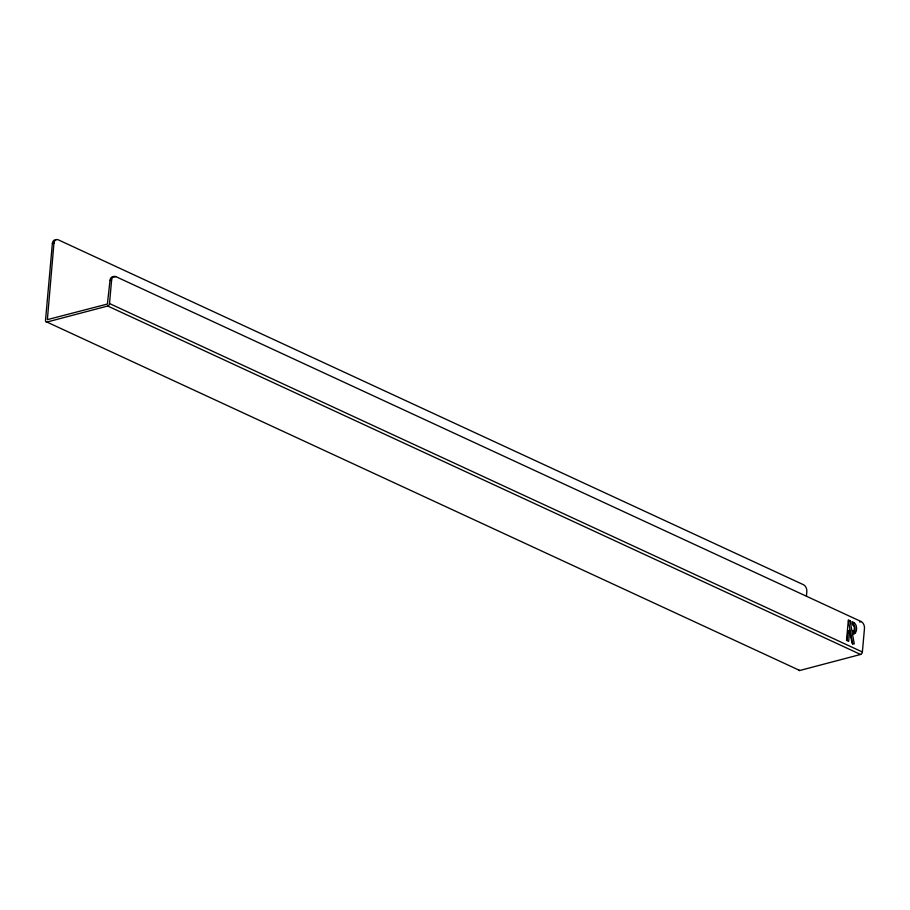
<?xml version="1.0" encoding="UTF-8"?>
<svg xmlns="http://www.w3.org/2000/svg" width="910" height="910" viewBox="0 0 910 910"><rect width="100%" height="100%" fill="white"/><g stroke="black" fill="none" stroke-linecap="round" stroke-linejoin="round"><path stroke-width="1.36" d="M55.885 239.978A5.517 3.64 75.2 0 0 52.359 243.584L45.5 320.422A2.207 1.456 -65.2 0 0 46.922 322.049L799.788 670.488L860.598 654.461A2.207 1.456 -65.2 0 0 862.373 651.992L864.477 628.423A5.517 3.64 75.2 0 0 861.167 621.564L115.832 276.617L114.228 277.038A5.517 3.64 75.2 0 0 110.008 280.416L107.403 304.042L47.365 319.637L53.952 243.163A5.517 3.64 75.2 0 1 58.183 239.785L803.519 584.743A5.517 3.64 75.2 0 1 806.829 591.602L806.453 595.811M46.922 322.049L107.721 306.022A2.207 1.456 -65.2 0 0 109.507 303.553L111.612 279.996A5.517 3.64 75.2 0 1 115.832 276.617M847.199 640.401L848.074 630.619L848.529 633.167M854.729 633.44L854.103 633.735L853.534 630.562A3.128 2.07 75.2 0 0 854.354 627.604A3.128 2.07 75.2 0 0 852.511 624.851L851.919 621.553L853.989 622.622A5.119 3.378 75.2 0 1 856.56 628.457A6.905 4.561 75.2 0 1 854.729 633.44L853.125 633.861A6.905 4.561 75.2 0 0 854.956 628.878A5.119 3.378 75.2 0 0 852.386 623.043L853.989 622.622M52.359 243.584L53.952 243.163M110.008 280.416L111.612 279.996M850.088 620.7L848.347 619.903L846.528 640.39L848.677 641.379L849.667 630.198L851.953 642.892L854.262 643.973L850.088 620.7L848.484 621.12L852.67 644.394M859.575 621.985L861.167 621.564M852.738 630.778L853.534 630.562M109.507 303.553L862.373 651.992M107.721 306.022L860.598 654.461M799.788 670.488A2.207 1.456 -65.2 0 1 798.423 669.578"/></g></svg>
